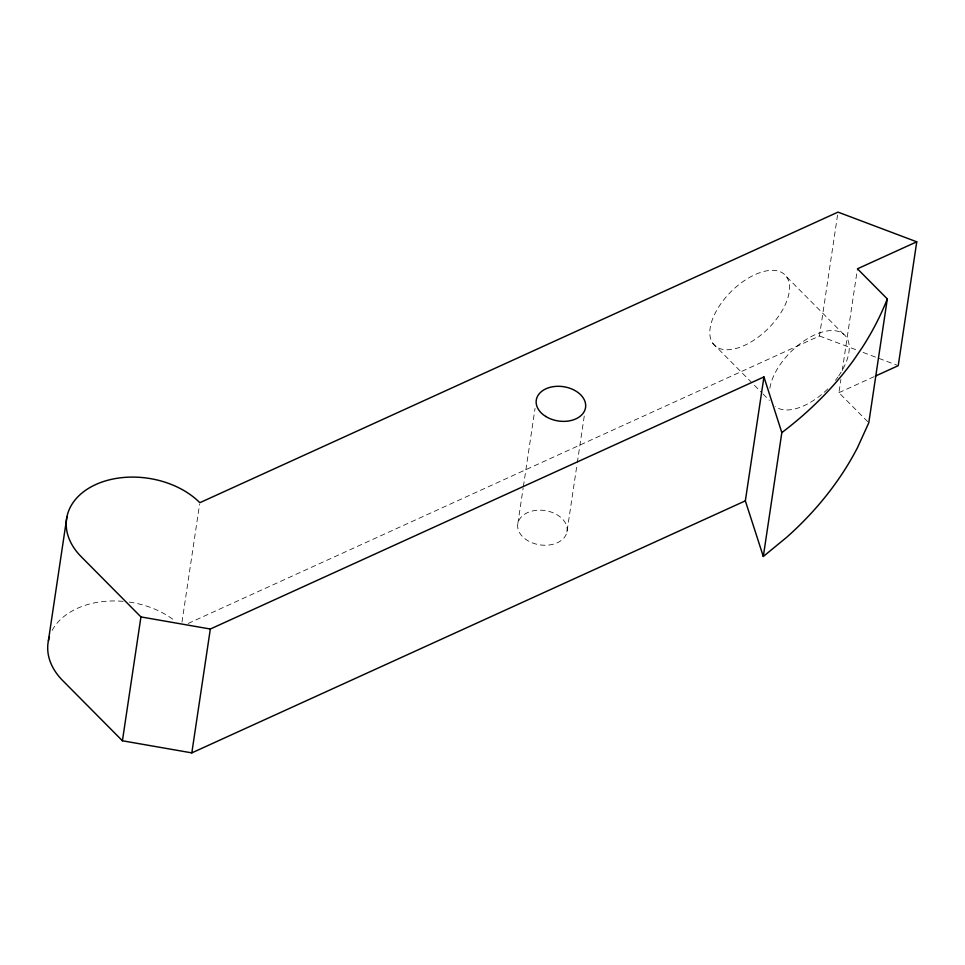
<?xml version="1.0" encoding="UTF-8"?>
<svg xmlns="http://www.w3.org/2000/svg" width="965" height="965" viewBox="0 0 965 965"><rect width="100%" height="100%" fill="white"/><g stroke="black" fill="none" stroke-linecap="round" stroke-linejoin="round"><path stroke-width="0.72" stroke-dasharray="4.83 3.62" d="M181.975 622.148L199.598 504.176M517.867 523.428L523.151 488.037M523.38 486.553L535.056 408.4M566.938 531.98A24.909 17.334 8.5 0 0 533.102 510.835A24.909 17.334 8.5 0 0 527.167 540.291A24.909 17.334 8.5 0 0 566.938 531.98L577.07 464.153M577.299 462.669L584.344 415.493M188.163 623.45L819.49 335.977L837.56 215.062M867.764 421.741L838.935 392.683L840.913 379.414M842.24 370.56L857.439 268.813M838.935 392.683L873.976 376.724M819.49 335.977L857.463 350.295M863.084 352.418L896.835 365.144M786.559 276.762A49.83 26.176 -44.8 0 1 744.389 345.446A49.83 26.176 -44.8 0 1 718.081 307.944A49.83 26.176 -44.8 0 1 786.559 276.762L846.281 336.978M712.785 343.335L762.036 392.984M763.086 394.046L769.37 400.379M769.865 388.268A49.83 26.176 -44.8 0 1 826.329 331.092A49.83 26.176 -44.8 0 1 838.754 375.807M837.958 376.953A49.83 26.176 -44.8 0 1 835.413 380.355M827.729 388.931A49.83 26.176 -44.8 0 1 775.341 406.53M52.146 630.386A74.739 52.014 8.5 0 1 123.327 601.364M129.322 602.076A74.739 52.014 8.5 0 1 174.954 620.905"/><path stroke-width="1.45" d="M48.395 640.736L66.911 516.866M140.938 616.924L210.334 629.023L763.942 376.941L745.342 500.847L191.818 752.881L122.422 740.782L140.938 616.924L81.217 556.708A74.739 52.014 8.5 0 1 95.728 484.551A74.739 52.014 8.5 0 1 199.827 502.705L838.006 212.119L916.75 241.817L898.234 365.675L875.327 376.109M191.818 752.881L210.334 629.023M916.75 241.817L857.439 268.813L887.305 298.921L868.79 422.791L857.511 447.603A525.756 365.88 8.5 0 1 786.885 537.119L763.315 556.479L781.831 432.61L763.942 376.941M122.422 740.782L62.701 680.578A74.739 52.014 8.5 0 1 49.432 636.779M745.342 500.847L763.315 556.479M887.305 298.921A525.756 365.88 8.5 0 1 862.119 347.702L854.194 359.33A525.756 365.88 8.5 0 1 781.831 432.61M545.683 416.422A24.909 17.334 8.5 0 0 585.453 408.111A24.909 17.334 8.5 0 0 551.606 386.965A24.909 17.334 8.5 0 0 545.683 416.422"/></g></svg>
